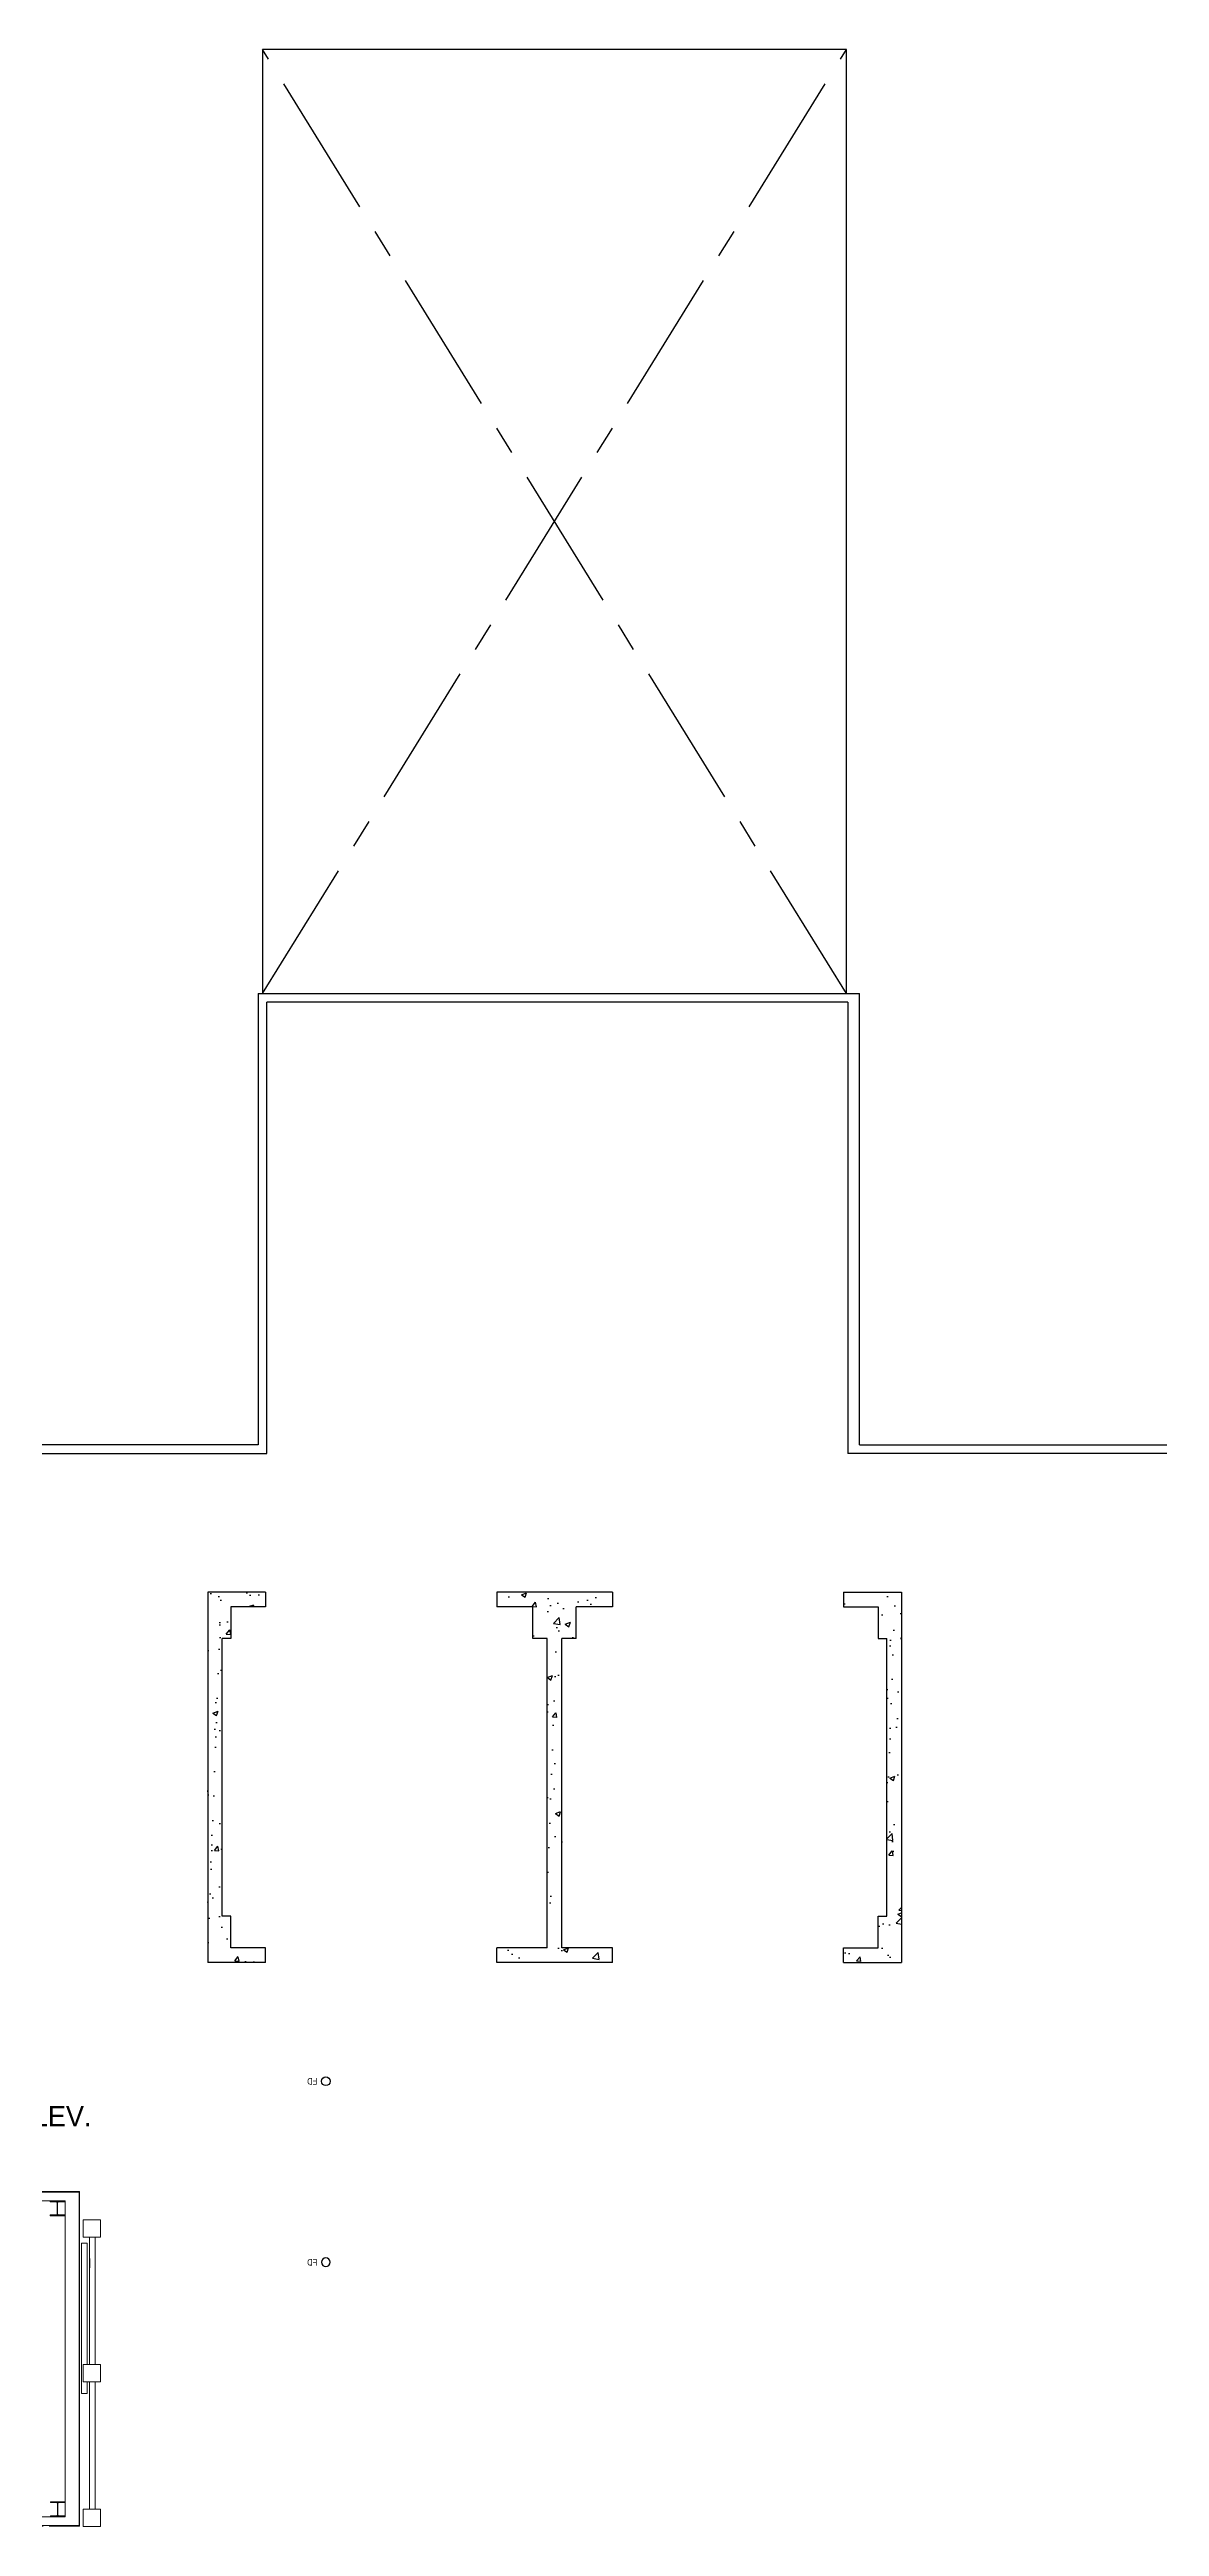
# Model space of a CAD drawing. Header units: millimetres. Extents: x -68474 to 329073, y -131063 to 73864.
# Drawn here: x 171264 to 190464, y -36755 to 6075 of the extents above; entities that cross this region are included whole.
import ezdxf

# ---------------------------------------------------------------- set-up
doc = ezdxf.new("R2010")
doc.units = ezdxf.units.MM
doc.header["$LTSCALE"] = 2000
doc.header["$MEASUREMENT"] = 0
doc.linetypes.add('CENTER', pattern=[2, 1.25, -0.25, 0.25, -0.25])
doc.linetypes.add('Dash 1_5mm', pattern=[3, 1.5, -1.5])
for name, color, linetype, lineweight in [('A-DETL', 90, 'Continuous', 15), ('A-FLOR', 192, 'Continuous', 13), ('A-WALL', 113, 'Continuous', 13), ('G-ANNO-TEXT', 231, 'Continuous', 5), ('S-COLS', 52, 'Continuous', 13)]:
    doc.layers.add(name, color=color, linetype=linetype, lineweight=lineweight)
doc.layers.add('AR-WALL', color=137, linetype='Continuous')
doc.layers.add('PDR51', color=4, linetype='Continuous')
doc.styles.add('s5157a$0$STANDARD', font='txt')
pattern_1 = [(50, (71996.56, -88500.5), (910.9233, -79.6954), [95.25, -1047.75]), (355, (71996.6, -88500.5), (-176.214, 955.283), [76.2, -838.2]), (100.451, (72072.5, -88507.14), (734.7125, 875.5834), [80.95, -890.45]), (46.1842, (71996.6, -88246.5), (1355.395, -210.212), [142.875, -1571.625]), (96.6356, (72109.5, -88264), (1187.021, 1237.128), [121.425, -1335.675]), (351.184, (71996.6, -88246.5), (1187.023, 1237.126), [114.3, -1257.3]), (21, (72123.56, -88310), (758.0744, -511.3276), [95.25, -1047.75]), (326, (72123.6, -88310), (309.01, 920.94), [76.2, -838.2]), (71.4514, (72186.7, -88352.6), (1067.0825, 409.614), [80.95, -890.45]), (37.5, (71996.56, -88500.5), (15.443, 422.7752), [0, -828.04, 0, -850.9, 0, -841.375]), (7.5, (71996.56, -88500.5), (334.0983, 500.9029), [0, -485.14, 0, -808.99, 0, -320.675]), (327.5, (71713.35, -88500.5), (677.953, -28.6437), [0, -317.5, 0, -990.6, 0, -1314.45]), (317.5, (71586.35, -88500.5), (740.646, 127.1325), [0, -412.75, 0, -657.86, 0, -933.45])]

# ---------------------------------------------------------------- blocks, each defined once
blk = doc.blocks.new('Basic Wall _ A-Wall-External-CompositeCladdingSheetingRail - ___-7734479-Level 8_GBP Copy 2')
at = {"layer": 'A-WALL', "color": 55}
for p, q in [((151527, -30972), (151518, -30964)), ((151527, -30964), (151518, -30964)), ((151528, -30972), (151527, -30972)), ((155510, -30964), (151528, -30964)), ((171775, -30972), (151528, -30972)), ((156943, -31126), (151767, -31126)), ((155967, -30964), (155517, -30964)), ((171775, -30964), (155974, -30964)), ((171535, -31126), (157133, -31126)), ((171785, -30964), (171775, -30964)), ((171777, -30972), (171775, -30972)), ((171784, -30964), (171776, -30972))]:
    blk.add_line(p, q, dxfattribs=at)
at = {"layer": 'A-WALL', "color": 55, "flags": 128}
for points in [[(151528, -30974), (151528, -30973), (151528, -30973), (151528, -30973), (151528, -30973), (151528, -30973), (151527, -30972), (151527, -30972), (151527, -30972), (151527, -30972), (151527, -30972), (151527, -30972)], [(171777, -30972), (171777, -30972), (171777, -30972), (171777, -30972), (171776, -30972), (171776, -30972), (171776, -30973), (171776, -30973), (171775, -30973), (171775, -30973), (171775, -30973), (171775, -30974)]]:
    blk.add_lwpolyline(points, dxfattribs=at)
blk = doc.blocks.new('Basic Wall _ A-Wall-External-CompositeCladdingSheetingRail 2 - ___-7734480-Level 8_GBP Copy 2')
at = {"layer": 'A-WALL', "color": 55}
for p, q in [((171776, -30972), (171784, -30964)), ((171777, -36725), (171777, -30972)), ((171785, -36749), (171785, -30964)), ((171785, -36749), (171776, -36741)), ((171777, -36728), (171777, -36726)), ((171777, -36741), (171777, -36728))]:
    blk.add_line(p, q, dxfattribs=at)
at = {"layer": 'A-WALL', "color": 55, "flags": 128}
for points in [[(171775, -30974), (171775, -30973), (171775, -30973), (171775, -30973), (171776, -30973), (171776, -30973), (171776, -30972), (171776, -30972), (171777, -30972), (171777, -30972), (171777, -30972), (171777, -30972)], [(171777, -36741), (171777, -36741), (171777, -36741), (171777, -36741), (171776, -36741), (171776, -36741), (171776, -36740), (171776, -36740), (171775, -36740), (171775, -36740), (171775, -36740), (171775, -36739)]]:
    blk.add_lwpolyline(points, dxfattribs=at)
blk = doc.blocks.new('Basic Wall _ A-Wall-External-CompositeCladdingSheetingRail - ___-7734481-Level 8_GBP Copy 2')
at = {"layer": 'A-WALL', "color": 55}
for p, q in [((151518, -36749), (151527, -36741)), ((151518, -36749), (152107, -36749)), ((151527, -36741), (152107, -36741)), ((151767, -36587), (156943, -36587)), ((152207, -36741), (156500, -36741)), ((152207, -36749), (156500, -36749)), ((156500, -36741), (157223, -36741)), ((156500, -36749), (157223, -36749)), ((157133, -36587), (157223, -36587)), ((157223, -36587), (157223, -36589)), ((157223, -36739), (157223, -36741)), ((157223, -36741), (157223, -36749)), ((159053, -36589), (159053, -36587)), ((159053, -36587), (162425, -36587)), ((159053, -36741), (159053, -36739)), ((159053, -36741), (159300, -36741)), ((159053, -36749), (159053, -36741)), ((159053, -36749), (159300, -36749)), ((159300, -36741), (164560, -36741)), ((159300, -36749), (164560, -36749)), ((162450, -36587), (164782, -36587)), ((164560, -36741), (164782, -36741)), ((164560, -36749), (164782, -36749)), ((164782, -36587), (164782, -36589)), ((164782, -36739), (164782, -36741)), ((164782, -36741), (164782, -36749)), ((166612, -36589), (166612, -36587)), ((166612, -36587), (171535, -36587)), ((166612, -36741), (166612, -36739)), ((166612, -36741), (167360, -36741)), ((166612, -36749), (166612, -36741)), ((166612, -36749), (167360, -36749)), ((167360, -36741), (171155, -36741)), ((167360, -36749), (171155, -36749)), ((171255, -36741), (171777, -36741)), ((171255, -36749), (171785, -36749)), ((171776, -36741), (171785, -36749))]:
    blk.add_line(p, q, dxfattribs=at)
at = {"layer": 'A-WALL', "color": 55, "flags": 128}
for points in [[(151527, -36741), (151527, -36741), (151527, -36741), (151527, -36741), (151527, -36741), (151527, -36741), (151528, -36740), (151528, -36740), (151528, -36740), (151528, -36740), (151528, -36740), (151528, -36739)], [(171775, -36739), (171775, -36740), (171775, -36740), (171775, -36740), (171776, -36740), (171776, -36740), (171776, -36741), (171776, -36741), (171777, -36741), (171777, -36741), (171777, -36741), (171777, -36741)]]:
    blk.add_lwpolyline(points, dxfattribs=at)
blk = doc.blocks.new('UC-Universal Columns-Column - UC254x254x73-7499972-Level 8_GBP Copy 2')
at = {"layer": 'S-COLS'}
blk.add_hatch(color=250, dxfattribs=at).paths.add_polyline_path([(-127, 127), (-127, 113), (-17, 113), (-8, 109), (-4, 100), (-4, -100), (-8, -109), (-17, -113), (-127, -113), (-127, -127), (127, -127), (127, -113), (17, -113), (8, -109), (4, -100), (4, 100), (8, 109), (17, 113), (127, 113), (127, 127), (43, 127)], flags=0)
at = {"layer": 'S-COLS', "color": 8, "lineweight": 15}
for p, q in [((-127, 127), (127, 127)), ((-127, 113), (-127, 127)), ((-17, 113), (-127, 113)), ((-4, -100), (-4, 100)), ((4, 100), (4, -100)), ((127, 113), (17, 113)), ((127, 127), (127, 113)), ((-127, -113), (-17, -113)), ((-127, -127), (-127, -113)), ((127, -127), (-127, -127)), ((17, -113), (127, -113)), ((127, -113), (127, -127))]:
    blk.add_line(p, q, dxfattribs=at)
for centre, start, end in [((-17, 100), 360, 90), ((17, 100), 90, 180), ((-17, -100), 270, 360), ((17, -100), 180, 270)]:
    blk.add_arc(centre, 12.7, start, end, dxfattribs=at)

msp = doc.modelspace()

# ---------------------------------------------------------------- hatches: boundary and pattern name
at = {"layer": 'AR-WALL'}
h = msp.add_hatch(dxfattribs=at)
h.set_pattern_fill('AR-CONC', color=256, scale=5, style=0)
h.set_pattern_definition(pattern_1)
h.paths.add_polyline_path([(174399.9, -20850), (174999.9, -20850), (174999.9, -20600), (173999.9, -20600), (173999.9, -27000), (174999.9, -27000), (174999.9, -26750), (174399.9, -26750), (174399.9, -26200), (174249.9, -26200), (174249.9, -21400), (174399.9, -21400)])
h = msp.add_hatch(dxfattribs=at)
h.set_pattern_fill('AR-CONC', color=256, scale=5, style=0)
h.set_pattern_definition(pattern_1)
h.paths.add_polyline_path([(178999.9, -20600), (178999.9, -20850), (179624.9, -20850), (179624.9, -21400), (179874.9, -21400), (179874.9, -26750), (178999.9, -26750), (178999.9, -27000), (180999.9, -27000), (180999.9, -26750), (180124.9, -26750), (180124.9, -21400), (180374.9, -21400), (180374.9, -20850), (180999.9, -20850), (180999.9, -20600)])
h = msp.add_hatch(dxfattribs=at)
h.set_pattern_fill('AR-CONC', color=256, scale=5, style=0)
h.set_pattern_definition(pattern_1)
h.paths.add_polyline_path([(185599.9, -20850), (185599.9, -21400), (185749.9, -21400), (185749.9, -26200), (185599.9, -26200), (185599.9, -26750), (184999.9, -26750), (184999.9, -27000), (185999.9, -27000), (185999.9, -20600), (184999.9, -20600), (184999.9, -20850)])

# ---------------------------------------------------------------- linework, layer by layer
at = {"color": 10, "linetype": 'CENTER'}
for p, q in [((174950, -10249.9), (185050.2, 6075.1)), ((185050.2, -10249.9), (174950, 6075.1))]:
    msp.add_line(p, q, dxfattribs=at)
at = {"color": 10}
msp.add_lwpolyline([(174950, -10249.9), (185050.2, -10249.9), (185050.2, 6075.1), (174950, 6075.1)], close=True, dxfattribs=at)
at = {"layer": 'A-DETL', "linetype": 'Dash 1_5mm', "lineweight": 5}
for p, q in [((171915, -31853.5), (171815, -31853.5)), ((171815, -31853.5), (171815, -34453.5)), ((171915, -33954.6), (171915, -31853.5)), ((171954.7, -31754.6), (171954.7, -33954.6)), ((172054.7, -33954.6), (172054.7, -31754.6)), ((171915, -34453.5), (171915, -34254.6)), ((171954.7, -34254.6), (171954.7, -36454.5)), ((172054.7, -36454.5), (172054.7, -34254.6)), ((171815, -34453.5), (171915, -34453.5))]:
    msp.add_line(p, q, dxfattribs=at)
at = {"layer": 'A-FLOR', "lineweight": 15}
for p, q in [((172147.2, -31454.6), (171847.2, -31454.6)), ((171847.2, -31454.6), (171847.2, -31754.6)), ((172147.2, -31754.6), (172147.2, -31454.6)), ((171847.2, -31754.6), (172147.2, -31754.6)), ((172147.2, -33954.6), (171847.2, -33954.6)), ((171847.2, -33954.6), (171847.2, -34254.6)), ((171847.2, -34254.6), (172147.2, -34254.6)), ((172147.2, -34254.6), (172147.2, -33954.6)), ((172147.2, -36454.5), (171847.2, -36454.5)), ((171847.2, -36454.5), (171847.2, -36754.5)), ((171847.2, -36754.5), (172147.2, -36754.5)), ((172147.2, -36754.5), (172147.2, -36454.5))]:
    msp.add_line(p, q, dxfattribs=at)
at = {"layer": 'A-WALL', "color": 8, "lineweight": 15}
for p, q in [((171775, -30973.5), (151528.5, -30973.5)), ((171535, -31123.5), (151767.5, -31123.5)), ((171535, -31123.5), (171535, -36589.4)), ((171775, -36739.4), (171775, -30973.5)), ((171535, -36589.4), (166611.8, -36589.4)), ((166611.8, -36739.4), (171775, -36739.4))]:
    msp.add_line(p, q, dxfattribs=at)
at = {"layer": 'AR-WALL', "linetype": 'Continuous'}
for p, q in [((174875, -10250.1), (185275, -10250.1)), ((174875, -10250.1), (174875, -18050)), ((185275, -18050.1), (185275, -10250.1)), ((174875, -10550), (174875, -12000)), ((185075, -10400.1), (175025, -10400.1)), ((175025, -18200), (175025, -10400.1)), ((175025, -12000), (175025, -10550)), ((185075, -10400.1), (185075, -18200.1)), ((174875, -18050), (165400, -18051.3)), ((165400, -18201.3), (175025, -18200)), ((198575, -18200.1), (185075, -18200.1)), ((185275, -18050.3), (198774.9, -18050))]:
    msp.add_line(p, q, dxfattribs=at)
at = {"layer": 'AR-WALL'}
for p, q in [((173999.9, -20600), (173999.9, -27000)), ((174999.9, -20600), (173999.9, -20600)), ((174999.9, -20850), (174399.9, -20850)), ((174399.9, -20850), (174399.9, -21400)), ((174999.9, -20600), (174999.9, -20850)), ((178999.9, -20600), (178999.9, -20850)), ((180999.9, -20600), (178999.9, -20600)), ((179624.9, -20850), (178999.9, -20850)), ((179624.9, -21400), (179624.9, -20850)), ((180999.9, -20850), (180374.9, -20850)), ((180374.9, -21400), (180374.9, -20850)), ((180999.9, -20600), (180999.9, -20850)), ((184999.9, -20600), (184999.9, -20850)), ((184999.9, -20600), (185999.9, -20600)), ((184999.9, -20850), (185599.9, -20850)), ((185599.9, -20850), (185599.9, -21400)), ((185999.9, -20600), (185999.9, -27000)), ((174399.9, -21400), (174249.9, -21400)), ((174249.9, -26200), (174249.9, -21400)), ((179874.9, -21400), (179624.9, -21400)), ((179874.9, -26750), (179874.9, -21400)), ((180374.9, -21400), (180124.9, -21400)), ((180124.9, -26750), (180124.9, -21400)), ((185599.9, -21400), (185749.9, -21400)), ((185749.9, -26200), (185749.9, -21400)), ((174399.9, -26200), (174249.9, -26200)), ((174399.9, -26750), (174399.9, -26200)), ((185599.9, -26200), (185749.9, -26200)), ((185599.9, -26750), (185599.9, -26200)), ((174999.9, -26750), (174399.9, -26750)), ((174999.9, -27000), (174999.9, -26750)), ((178999.9, -27000), (178999.9, -26750)), ((179874.9, -26750), (178999.9, -26750)), ((180999.9, -26750), (180124.9, -26750)), ((180999.9, -27000), (180999.9, -26750)), ((184999.9, -27000), (184999.9, -26750)), ((184999.9, -26750), (185599.9, -26750)), ((174999.9, -27000), (173999.9, -27000)), ((180999.9, -27000), (178999.9, -27000)), ((184999.9, -27000), (185999.9, -27000))]:
    msp.add_line(p, q, dxfattribs=at)
at = {"layer": 'G-ANNO-TEXT', "color": 90}
msp.add_line((171961.9, -32280), (171961.9, -32119.2), dxfattribs=at)
at = {"layer": 'PDR51', "linetype": 'Continuous'}
msp.add_ellipse((176044.9, -29057.5), major_axis=(53, 53), ratio=1, start_param=2.3561945, end_param=8.6393798, dxfattribs=at)
at = {"layer": 'PDR51', "linetype": 'Continuous', "extrusion": (0, 0, -1)}
msp.add_ellipse((176044.9, -32186.5), major_axis=(-53, 53), ratio=1, start_param=5.497787143782103, end_param=11.78097245096169, dxfattribs=at)

# ---------------------------------------------------------------- block references
at = {"layer": 'A-WALL', "color": 55}
for name in ['Basic Wall _ A-Wall-External-CompositeCladdingSheetingRail - ___-7734479-Level 8_GBP Copy 2', 'Basic Wall _ A-Wall-External-CompositeCladdingSheetingRail 2 - ___-7734480-Level 8_GBP Copy 2', 'Basic Wall _ A-Wall-External-CompositeCladdingSheetingRail - ___-7734481-Level 8_GBP Copy 2']:
    msp.add_blockref(name, (0, 0), dxfattribs=at)
at = {"layer": 'S-COLS', "color": 55, "rotation": 180}
for p in [(171400, -31255), (171405, -36455)]:
    msp.add_blockref('UC-Universal Columns-Column - UC254x254x73-7499972-Level 8_GBP Copy 2', p, dxfattribs=at)

# ---------------------------------------------------------------- texts
at = {"layer": 'AR-WALL', "insert": (167568.3, -29485), "char_height": 350, "width": 8632, "attachment_point": 1, "style": 's5157a$0$STANDARD'}
msp.add_mtext('PARAPET TOP LEV.', dxfattribs=at)
at = {"layer": 'PDR51', "linetype": 'Continuous', "style": 's5157a$0$STANDARD', "width": 0.8}
msp.add_text('FD', height=112.5, rotation=180, dxfattribs=at).set_placement((175894.9, -29001.2))
at = {"layer": 'PDR51', "linetype": 'Continuous', "style": 's5157a$0$STANDARD', "text_generation_flag": 4, "width": 0.8}
msp.add_text('FD', height=112.5, rotation=180, dxfattribs=at).set_placement((175894.9, -32242.8))

doc.saveas('drawing.dxf')
